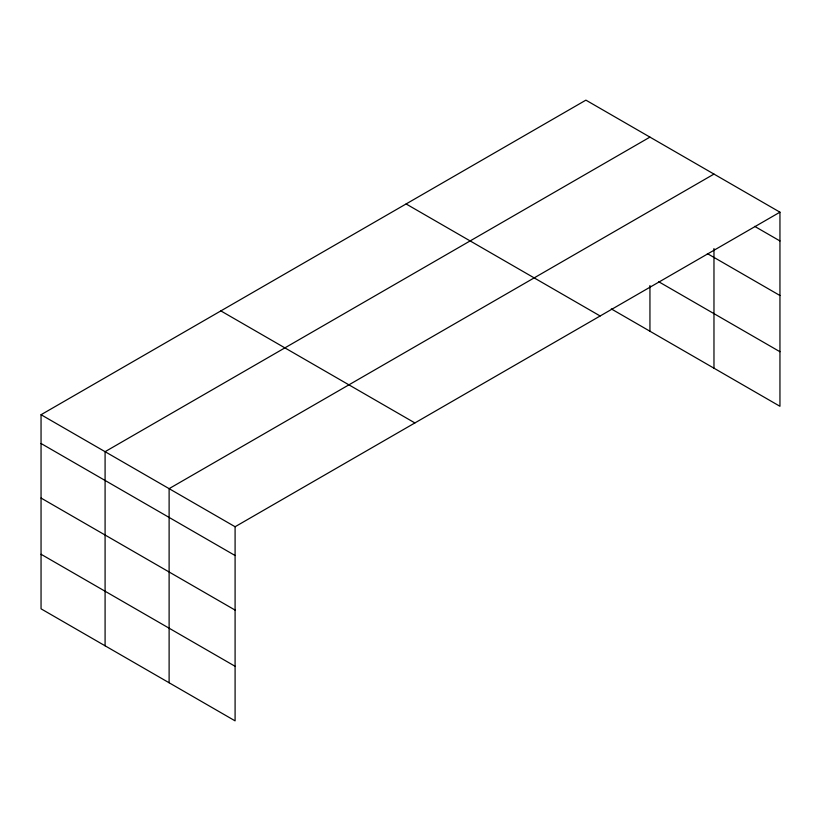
<?xml version="1.0" encoding="UTF-8"?>
<svg xmlns="http://www.w3.org/2000/svg" width="821" height="821" viewBox="0 0 821 821"><rect width="100%" height="100%" fill="white"/><g stroke="black" fill="none" stroke-linecap="round" stroke-linejoin="round"><path stroke-width="1.23" d="M713.972 248.537L713.972 368.198M611.296 308.912L779.95 406.282L779.95 212.177L585.907 100.141L41.05 414.718L41.05 608.823L235.093 720.859L235.093 526.743L41.05 414.718M649.945 137.117L105.088 451.683L105.088 645.799M713.972 174.083L169.116 488.649L169.116 682.764M235.093 526.743L779.95 212.177M754.663 226.35L779.95 240.953M707.353 253.597L779.95 295.509M658.77 281.767L779.95 351.727M406.108 203.957L600.151 315.982M220.849 310.902L414.892 422.938M41.05 443.494L235.093 555.519M41.05 498.049L235.093 610.085M41.05 554.267L235.093 666.293M649.945 285.544L649.945 331.222"/></g></svg>
